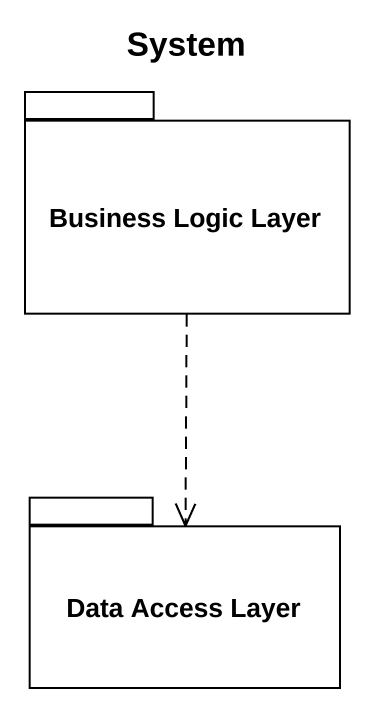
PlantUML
@startuml
title System
package "Business Logic Layer" as Business_Logic_Layer {
}
package "Data Access Layer" as Data_Access_Layer {
}
Business_Logic_Layer ..> Data_Access_Layer
@enduml
